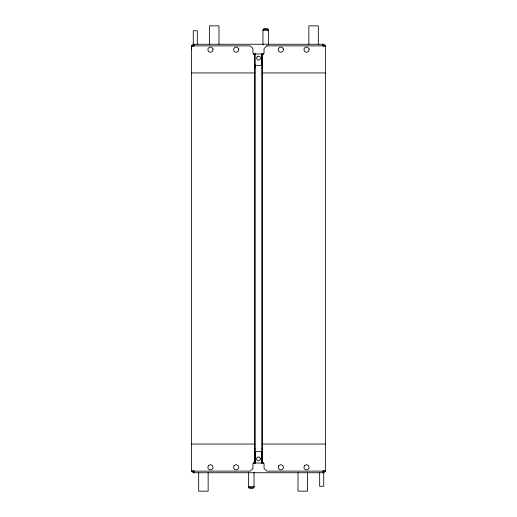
<?xml version="1.0" encoding="UTF-8"?>
<svg xmlns="http://www.w3.org/2000/svg" width="517" height="517" viewBox="0 0 517 517"><rect width="100%" height="100%" fill="white"/><g stroke="black" fill="none" stroke-linecap="round" stroke-linejoin="round"><path stroke-width="0.78" d="M255.114 53.367L255.114 462.728L254.306 462.728A1.351 1.351 0 0 0 252.949 464.085L252.949 468.415L250.247 471.123L191.51 471.123L191.51 45.877L250.247 45.877L252.949 48.585L252.949 52.915A1.351 1.351 0 0 0 254.306 54.272L255.114 54.272L255.114 54.699M255.114 463.633L255.114 451.632L261.886 451.632L261.886 463.633M261.886 53.367L261.886 65.368L255.114 65.368M254.59 68.347L254.713 67.889M262.287 449.111L262.41 448.653M254.881 68.347L255.114 64.722M261.886 449.111L262.119 448.653M193.565 46.271L194.243 45.309L192.86 45.069M323.435 470.728L322.757 471.691L324.14 471.931M193.778 46.097L194.379 44.733L193.959 44.255M323.222 470.903L322.621 472.267L323.041 472.745M323.067 44.255L322.653 44.733L323.461 46.271M193.933 472.745L194.347 472.267L193.539 470.728M192.86 44.255L324.165 44.255M324.165 45.069L322.782 45.309L323.248 46.097M253.272 54.001L263.76 54.001M191.51 72.942L255.114 72.942M261.886 72.942L325.49 72.942M191.51 444.058L255.114 444.058M261.886 444.058L325.49 444.058M253.24 462.999L263.728 462.999M192.835 471.931L194.218 471.691L193.752 470.903M192.835 472.745L324.14 472.745M261.886 67.889L262.119 68.347M254.881 448.653L255.114 449.111M262.287 67.889L262.41 68.347M254.59 448.653L254.713 452.278M325.09 45.173L325.09 46.271M325.057 470.728L325.057 471.827M324.275 45.173L324.275 46.097M324.249 470.851L324.249 471.872M323.732 472.745L323.732 486.277L319.674 486.277L319.674 472.745M323.461 44.255L323.461 45.069M318.323 44.255L318.323 25.85L308.849 25.85L308.849 44.255M307.492 472.745L307.492 491.15L298.018 491.15L298.018 472.745M268.381 44.876L268.381 29.275A3.386 2.307 0 0 0 262.966 29.275L262.966 44.876M262.287 54.272L262.287 462.728M254.713 54.272L254.713 462.728L254.713 462.301M254.034 472.124L254.034 487.725A3.386 2.307 0 0 1 248.619 487.725L248.619 472.124M218.982 44.255L218.982 25.85L209.508 25.85L209.508 44.255M208.151 472.745L208.151 491.15L198.677 491.15L198.677 472.745M197.326 44.255L197.326 30.723L193.268 30.723L193.268 44.255M193.539 471.931L193.539 472.745M192.751 45.128L192.751 46.149M192.725 470.903L192.725 471.827M191.943 45.173L191.943 46.271M191.91 470.728L191.91 471.827M191.51 45.877L191.51 49.748M213.107 49.063L212.584 51.37L210.451 52.391L208.325 51.37L207.795 49.063L209.275 47.215L211.634 47.215L213.107 49.063M238.828 49.063L238.298 51.37L236.172 52.391L234.039 51.37L233.516 49.063L234.989 47.215L237.355 47.215L238.828 49.063M257.001 56.948L256.613 58.641L257.692 59.998L259.431 59.998L260.51 58.641L260.122 56.948L258.558 56.198L257.001 56.948M283.484 49.063L282.961 51.37L280.828 52.391L278.702 51.37L278.172 49.063L279.645 47.215L282.011 47.215L283.484 49.063M208.325 465.63L207.795 467.937L209.275 469.785L211.634 469.785L213.107 467.937L212.584 465.63L210.451 464.609L208.325 465.63M309.205 49.063L308.675 51.37L306.549 52.391L304.416 51.37L303.893 49.063L305.366 47.215L307.725 47.215L309.205 49.063M234.039 465.63L233.516 467.937L234.989 469.785L237.355 469.785L238.828 467.937L238.298 465.63L236.172 464.609L234.039 465.63M260.387 458.359L259.999 460.052L258.442 460.802L256.878 460.052L256.49 458.359L257.569 457.002L259.308 457.002L260.387 458.359M278.702 465.63L278.172 467.937L279.645 469.785L282.011 469.785L283.484 467.937L282.961 465.63L280.828 464.609L278.702 465.63M304.416 465.63L303.893 467.937L305.366 469.785L307.725 469.785L309.205 467.937L308.675 465.63L306.549 464.609L304.416 465.63M266.753 45.877L264.051 48.585L264.051 52.915A1.351 1.351 0 0 1 262.694 54.272L261.886 54.272L261.886 462.728L262.694 462.728A1.351 1.351 0 0 1 264.051 464.085L264.051 468.415L266.753 471.123L325.49 471.123L325.49 45.877L266.753 45.877M268.381 30.283L262.966 30.283A3.386 2.307 0 0 1 268.381 30.283M254.034 486.717L248.619 486.717A3.386 2.307 0 0 0 254.034 486.717"/></g></svg>
